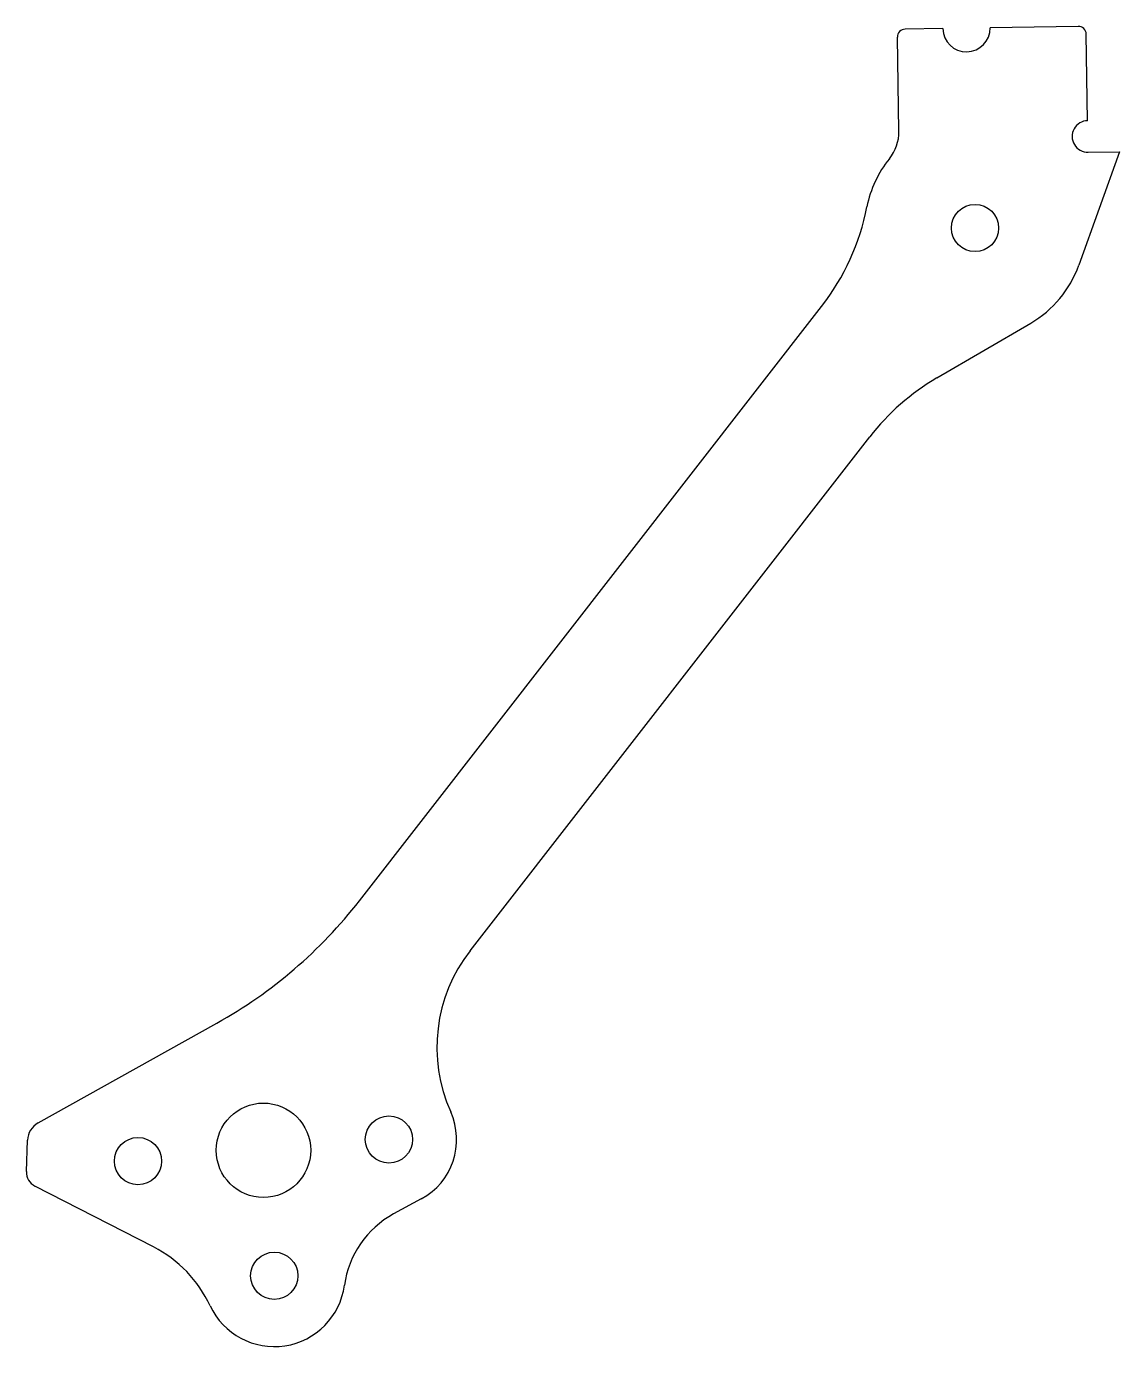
# Model space of a CAD drawing. Header units: millimetres. Extents: x -82.1 to -12.6, y -78.3 to 5.6.
import ezdxf

# ---------------------------------------------------------------- set-up
doc = ezdxf.new("R2010")
doc.units = ezdxf.units.MM
doc.layers.add('Sketch', color=7, linetype='CONTINUOUS')

msp = doc.modelspace()

# ---------------------------------------------------------------- linework, layer by layer
at = {"layer": 'Sketch'}
for p, q in [((-23.8736, 5.45295, 4.99999), (-26.2733, 5.41404, 4.99999)), ((-15.2747, 5.59236, 4.99999), (-20.874, 5.50158, 4.99999)), ((-14.6775, -0.39874, 4.99999), (-14.7667, 5.10054, 4.99999)), ((-26.6682, -1.06936, 4.99999), (-26.7651, 4.906, 4.99999)), ((-12.6454, -2.36606, 4.99999), (-15.2409, -9.58416, 4.99999)), ((-14.6451, -2.39848, 4.99999), (-12.6454, -2.36606, 4.99999)), ((-60.9414, -49.9511, 4.99999), (-31.577, -12.1948, 4.99999)), ((-24.2512, -16.7412, 4.99999), (-18.2947, -13.2584, 4.99999)), ((-53.9091, -53.1257, 4.99999), (-28.5205, -20.4814, 4.99999)), ((-81.3553, -64.0655, 4.99999), (-70.0033, -57.7305, 4.99999)), ((-82.0933, -67.1524, 4.99999), (-82.021, -65.1537, 4.99999)), ((-74.019, -71.945, 4.99999), (-81.5507, -68.0781, 4.99999)), ((-57.0089, -68.8916, 4.99999), (-58.7657, -69.8475, 4.99999))]:
    msp.add_line(p, q, dxfattribs=at)
for centre, radius in [((-21.828, -7.21556), 1.5), ((-67.0346, -65.8019), 3), ((-59.0642, -65.1145), 1.5), ((-75.005, -66.4892), 1.5), ((-66.3473, -73.7723), 1.5)]:
    msp.add_circle(centre, radius, dxfattribs=at)
for centre, radius, start, end in [((-26.2652, 4.9141, 4.99999), 0.5, 90.9288, -179.071), ((-22.3738, 5.47726, 4.99999), 1.5, -179.071, 0.928888), ((-15.2666, 5.09243, 4.99999), 0.5, 0.928888, 90.9289), ((-14.6613, -1.39861, 4.99999), 1, 90.9289, -89.0711), ((-29.3679, -1.11313, 4.99999), 2.7, -38.9849, 0.92889), ((-21.828, -7.21556, 4.99999), 7, 141.015, 168.916), ((-43.4176, -2.98609, 4.99999), 15, -37.8733, -11.0841), ((-21.828, -7.21556, 4.99999), 7, -59.6852, -19.7777), ((-16.6799, -29.6902, 4.99999), 15, 120.315, 142.127), ((-84.6224, -31.5336, 4.99999), 30, -60.8364, -37.8734), ((-46.0154, -59.2649, 4.99999), 10, 142.127, -155.854), ((-59.0642, -65.1145, 4.99999), 4.3, -61.4473, 24.1462), ((-80.7218, -65.2007, 4.99999), 1.3, 119.164, 177.929), ((-81.0939, -67.1885, 4.99999), 1, 177.929, -117.177), ((-55.8565, -75.1939, 4.99999), 6.08665, 118.553, 172.283), ((-77.6729, -79.0618, 4.99999), 8, 25.0344, 62.823), ((-66.3473, -73.7723, 4.99999), 4.5, -154.966, -7.71673)]:
    msp.add_arc(centre, radius, start, end, dxfattribs=at)

doc.saveas('drawing.dxf')
